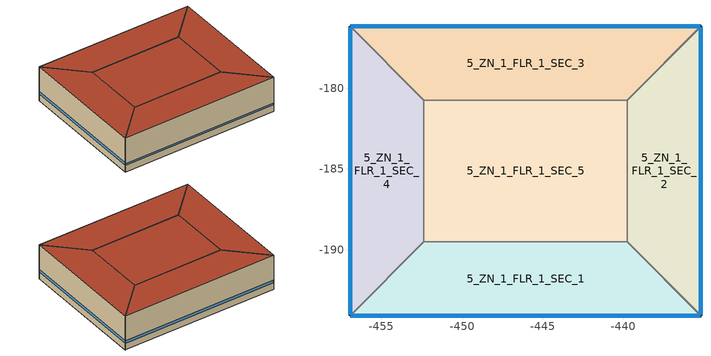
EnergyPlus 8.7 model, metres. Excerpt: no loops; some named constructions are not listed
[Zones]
5_ZN_1_FLR_1_SEC_1
 floor ground (HPSlab): -456.95,-194.09 -452.38,-189.52 -439.76,-189.52 -435.19,-194.09 z0
 wall outside (HPWall): -456.95,-194.09 -435.19,-194.09 z0:5.01
 wall to 5_ZN_1_FLR_1_SEC_2 (ASHRAE 90.1-2004_Sec 5.5-3ab_Interior Wall_Int-Wall): -435.19,-194.09 -439.76,-189.52 z0:5.01
 wall to 5_ZN_1_FLR_1_SEC_5 (ASHRAE 90.1-2004_Sec 5.5-3ab_Interior Wall_Int-Wall): -439.76,-189.52 -452.38,-189.52 z0:5.01
 wall to 5_ZN_1_FLR_1_SEC_4 (ASHRAE 90.1-2004_Sec 5.5-3ab_Interior Wall_Int-Wall): -452.38,-189.52 -456.95,-194.09 z0:5.01
 window (Dbl Elec Abs Bleached 6mm/13mm Air): -456.9,-194.09 -435.24,-194.09 z1:1.18
 roof outside (HPRoof): -435.19,-194.09 -439.76,-189.52 -452.38,-189.52 -456.95,-194.09 z5.01
5_ZN_1_FLR_1_SEC_2
 floor ground (HPSlab): -435.19,-194.09 -439.76,-189.52 -439.76,-180.73 -435.19,-176.16 z0
 wall outside (HPWall): -435.19,-194.09 -435.19,-176.16 z0:5.01
 wall to 5_ZN_1_FLR_1_SEC_3 (ASHRAE 90.1-2004_Sec 5.5-3ab_Interior Wall_Int-Wall): -435.19,-176.16 -439.76,-180.73 z0:5.01
 wall to 5_ZN_1_FLR_1_SEC_5 (ASHRAE 90.1-2004_Sec 5.5-3ab_Interior Wall_Int-Wall): -439.76,-180.73 -439.76,-189.52 z0:5.01
 window (Dbl Elec Abs Bleached 6mm/13mm Air): -435.19,-194.04 -435.19,-176.21 z1:1.36
 roof outside (HPRoof): -435.19,-194.09 -435.19,-176.16 -439.76,-180.73 -439.76,-189.52 z5.01
5_ZN_1_FLR_1_SEC_3
 floor ground (HPSlab): -452.38,-180.73 -456.95,-176.16 -435.19,-176.16 -439.76,-180.73 z0
 wall outside (HPWall): -435.19,-176.16 -456.95,-176.16 z0:5.01
 wall to 5_ZN_1_FLR_1_SEC_5 (ASHRAE 90.1-2004_Sec 5.5-3ab_Interior Wall_Int-Wall): -452.38,-180.73 -439.76,-180.73 z0:5.01
 wall to 5_ZN_1_FLR_1_SEC_4 (ASHRAE 90.1-2004_Sec 5.5-3ab_Interior Wall_Int-Wall): -456.95,-176.16 -452.38,-180.73 z0:5.01
 window (Dbl Elec Abs Bleached 6mm/13mm Air): -435.24,-176.16 -456.9,-176.16 z1:1.36
 roof outside (HPRoof): -435.19,-176.16 -456.95,-176.16 -452.38,-180.73 -439.76,-180.73 z5.01
5_ZN_1_FLR_1_SEC_4
 floor ground (HPSlab): -456.95,-194.09 -456.95,-176.16 -452.38,-180.73 -452.38,-189.52 z0
 wall outside (HPWall): -456.95,-176.16 -456.95,-194.09 z0:5.01
 wall to 5_ZN_1_FLR_1_SEC_5 (ASHRAE 90.1-2004_Sec 5.5-3ab_Interior Wall_Int-Wall): -452.38,-189.52 -452.38,-180.73 z0:5.01
 window (Dbl Elec Abs Bleached 6mm/13mm Air): -456.95,-176.21 -456.95,-194.04 z1:1.36
 roof outside (HPRoof): -452.38,-189.52 -452.38,-180.73 -456.95,-176.16 -456.95,-194.09 z5.01
5_ZN_1_FLR_1_SEC_5
 floor ground (HPSlab): -452.38,-189.52 -452.38,-180.73 -439.76,-180.73 -439.76,-189.52 z0
 roof outside (HPRoof): -439.76,-189.52 -439.76,-180.73 -452.38,-180.73 -452.38,-189.52 z5.01
[SizingPeriod:WeatherFileDays]
CDD3: Begin Month=5; Begin Day of Month=30; End Month=5; End Day of Month=30; Day of Week for Start Day=Monday; Use Weather File Daylight Saving Period=Yes; Use Weather File Rain and Snow Indicators=Yes
[Schedule:Compact]
5_HTGSETP_SCH: Through: 12/31, For: SummerDesignDay, Until: 24:00, 13, For: WinterDesignDay, Until: 24:00, 20, For: Weekdays, Until: 10:00, 13, Until: 19:00, 20, Until: 24:00, 13, For: WeekEnds Holidays AllOtherDays, Until: 24:00, 13
5_CLGSETP_SCH: Through: 12/31, For: SummerDesignDay, Until: 24:00, 25, For: WinterDesignDay, Until: 24:00, 33, For: WeekEnds, Until: 24:00, 33, For: Weekdays Holidays AllOtherDays, Until: 10:00, 33, Until: 19:00, 25, Until: 24:00, 33
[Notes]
ShopWithPVandBattery.idf
Basic file description:  1 story building divided into 4 exterior and one interior conditioned zones and return plenum.
Highlights:              low energy building with photovoltaic roof and electrical storage
Demonstrate the used of battery model for electrical storage
Demonstrates different inverters on different arrays.
Fairly comprehensive model with full HVAC, service water heating, etc.
Simulation Location/Run: OKLAHOMA_CITY_OK_USA TMY2-13967, 2 design days, 1 run period
Location:                Oklahoma City, OK
Design Days:             OKLAHOMA_CITY_OK_USA Heating 99.6% Conditions
OKLAHOMA_CITY_OK_USA Cooling .4% Conditions WB=>MDB
Run Period (Weather File):
Run Control:             Zone and System sizing with weather file run control (no design days run)
Building:  small service repair shop.  open Mon-Fri, 45 hours a week,
model developed from 2003CBECS PUBID8=2994
Envelope and equipment set to nominally meet ASHRAE Standard 90.1-2004
Floor Area:        390.19 m2 (4200 ft2)
Number of Stories: 1
Zone Description Details:
Internal gains description:     lighting is 15 watts/m2, service equip is 8.3 watts/m2. There are 3 occupants.
The infiltration is about 0.5 air changes per hour.
Detached Shading:               None
Daylight:                       None
Natural Ventilation:            None
Compact Schedules:              Yes
HVAC:                           Single zone, constant volume air systems.
5 seperate "packages"
outside air system includes ideal PVT air preconditioners
Zonal Equipment:                Direct Air/Single Duct Uncontrolled.
Central Air Handling Equipment: no ( but uses central-air-style air handlers for PSZ)
System Equipment Autosize:      Yes
Pumps:                          Pump:VariableSpeed
Standard Reports:               All Summary
Timestep or Hourly Variables:   Timestep
Time bins Report:               None
HTML Report:                    Yes
Environmental Emissions:        Yes
Utility Tariffs:                Yes, circa 2004, Reliant , TX
